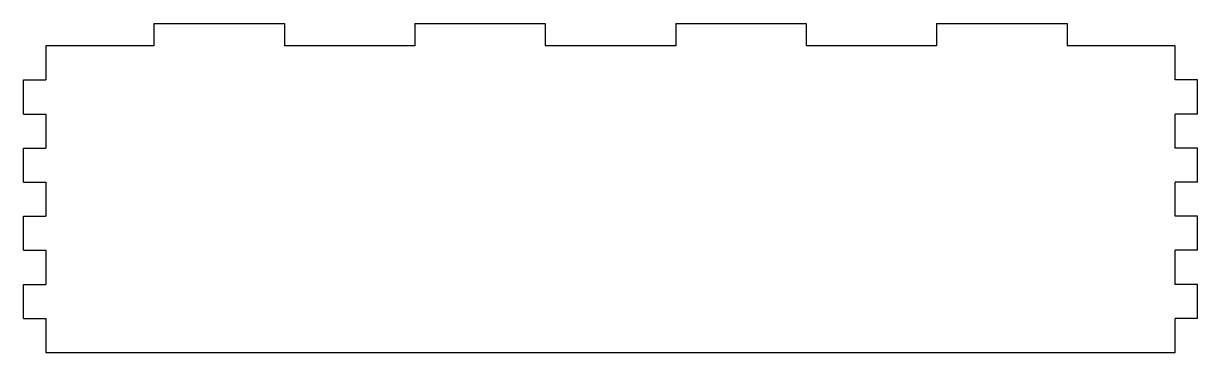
# Model space of a CAD drawing. Extents: x -125 to 125, y -70 to 0.
import ezdxf

# ---------------------------------------------------------------- set-up
doc = ezdxf.new("R2010")
doc.units = 0
doc.layers.add('VISIBLE', color=7, linetype='CONTINUOUS')

msp = doc.modelspace()

# ---------------------------------------------------------------- linework, layer by layer
at = {"layer": 'VISIBLE'}
for p, q in [((-97.22, 0), (-69.44, 0)), ((-97.22, 0), (-97.22, -4.76)), ((-69.44, 0), (-69.44, -4.76)), ((-41.67, 0), (-13.89, 0)), ((-41.67, 0), (-41.67, -4.76)), ((-13.89, 0), (-13.89, -4.76)), ((13.89, 0), (41.67, 0)), ((13.89, 0), (13.89, -4.76)), ((41.67, 0), (41.67, -4.76)), ((69.44, 0), (97.22, 0)), ((69.44, 0), (69.44, -4.76)), ((97.22, 0), (97.22, -4.76)), ((-97.22, -4.76), (-120.24, -4.76)), ((-120.24, -4.76), (-120.24, -12.01)), ((-41.67, -4.76), (-69.44, -4.76)), ((13.89, -4.76), (-13.89, -4.76)), ((69.44, -4.76), (41.67, -4.76)), ((120.24, -4.76), (97.22, -4.76)), ((120.24, -12.01), (120.24, -4.76)), ((-125, -12.01), (-120.24, -12.01)), ((-125, -19.26), (-125, -12.01)), ((125, -12.01), (120.24, -12.01)), ((125, -19.26), (125, -12.01)), ((-125, -19.26), (-120.24, -19.26)), ((-120.24, -19.26), (-120.24, -26.51)), ((120.24, -26.51), (120.24, -19.26)), ((125, -19.26), (120.24, -19.26)), ((-125, -26.51), (-120.24, -26.51)), ((-125, -33.76), (-125, -26.51)), ((125, -26.51), (120.24, -26.51)), ((125, -33.76), (125, -26.51)), ((-125, -33.76), (-120.24, -33.76)), ((-120.24, -33.76), (-120.24, -41.01)), ((120.24, -41.01), (120.24, -33.76)), ((125, -33.76), (120.24, -33.76)), ((-125, -41.01), (-120.24, -41.01)), ((-125, -48.25), (-125, -41.01)), ((125, -41.01), (120.24, -41.01)), ((125, -48.25), (125, -41.01)), ((-125, -48.25), (-120.24, -48.25)), ((-120.24, -48.25), (-120.24, -55.5)), ((120.24, -55.5), (120.24, -48.25)), ((125, -48.25), (120.24, -48.25)), ((-125, -55.5), (-120.24, -55.5)), ((-125, -62.75), (-125, -55.5)), ((125, -55.5), (120.24, -55.5)), ((125, -62.75), (125, -55.5)), ((-125, -62.75), (-120.24, -62.75)), ((-120.24, -62.75), (-120.24, -70)), ((120.24, -70), (120.24, -62.75)), ((125, -62.75), (120.24, -62.75)), ((-120.24, -70), (120.24, -70))]:
    msp.add_line(p, q, dxfattribs=at)

doc.saveas('drawing.dxf')
